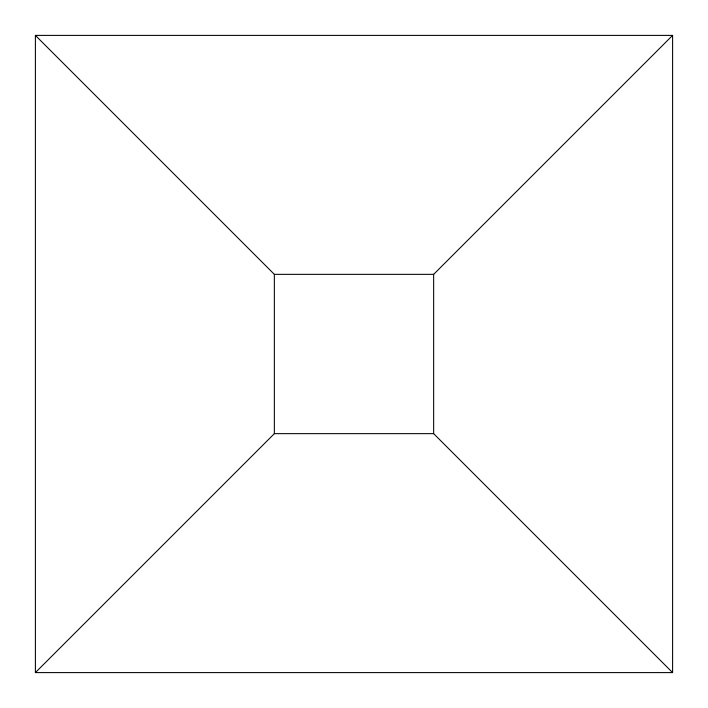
<?xml version="1.0" encoding="UTF-8"?>
<svg xmlns="http://www.w3.org/2000/svg" width="708" height="708" viewBox="0 0 708 708"><rect width="100%" height="100%" fill="white"/><g stroke="black" fill="none" stroke-linecap="round" stroke-linejoin="round"><path stroke-width="1.06" d="M35.4 672.6L274.35 433.65L433.65 433.65L672.6 672.6L35.4 672.6L35.4 35.4L672.6 35.4L672.6 672.6M433.65 433.65L433.65 274.35L672.6 35.4M35.4 35.4L274.35 274.35L433.65 274.35M274.35 274.35L274.35 433.65"/></g></svg>
